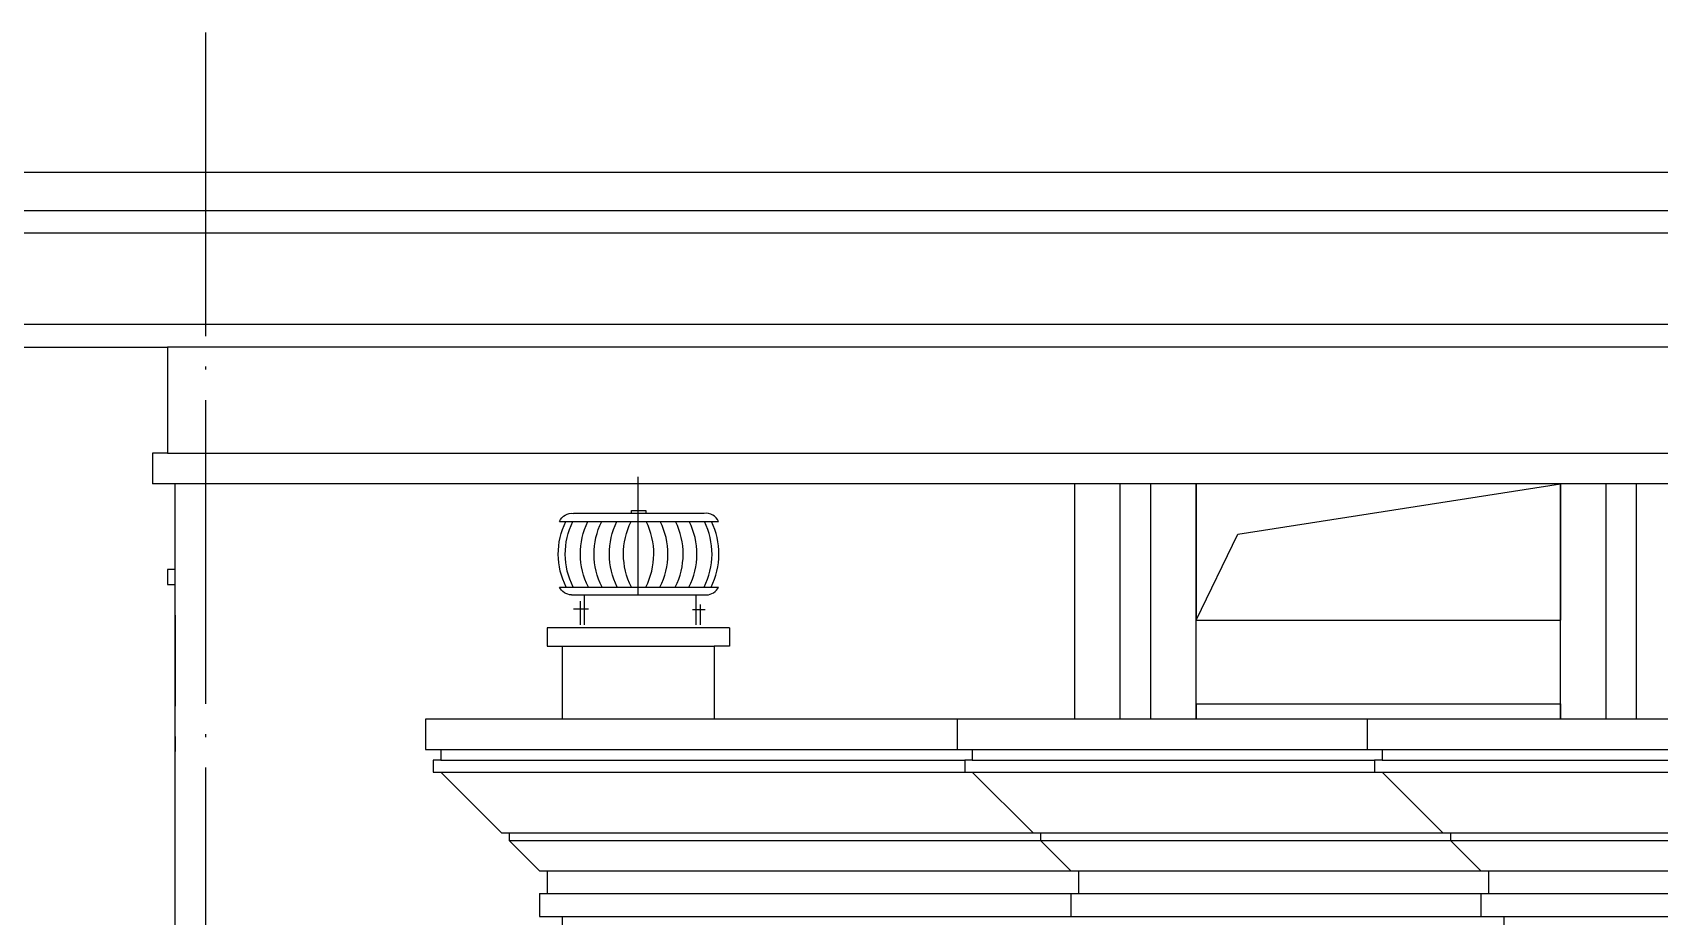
# Model space of a CAD drawing. Extents: x -12446 to 284554, y -295110 to 165007.
# Drawn here: x 126910 to 137625, y -204154 to -198333 of the extents above; entities that cross this region are included whole.
import ezdxf

# ---------------------------------------------------------------- set-up
doc = ezdxf.new("R2010")
doc.units = 0
doc.header["$LTSCALE"] = 1000
doc.linetypes.add('AX-14-E$0$DOTE', pattern=[2.42, 2, -0.2, 0.02, -0.2])
for name, color, linetype in [('A-Anno-Note', 241, 'CONTINUOUS'), ('AX-14-E$0$A-Detl-Medm', 40, 'CONTINUOUS'), ('AX-14-E$0$A-Detl-Thin', 131, 'CONTINUOUS'), ('AX-14-E$0$A-Wall', 2, 'CONTINUOUS'), ('AX-14-E$0$Ax-T-D(ZZ)$0$AX-T-TY$0$AX-D-TY$0$Ax-00-D（2015.09.30yiqian)$0$Ax-00-D01-D04$0$A-Detl-Thin', 131, 'CONTINUOUS'), ('AX-14-E$0$Ax-T-D(ZZ)$0$AX-T-TY$0$AX-D-TY$0$Ax-00-D（2015.09.30yiqian)$0$Ax-00-D01-D04$0$A-Wall', 2, 'CONTINUOUS'), ('AX-14-E$0$Ax-T-D(ZZ)$0$AX-T-TY$0$AX-D-TY$0$Ax-00-D（2015.09.30yiqian)$0$Ax-00-D01-D04$0$A-Wall-Patt', 13, 'CONTINUOUS')]:
    doc.layers.add(name, color=color, linetype=linetype)
doc.layers.add('AX-14-E$0$A-Grid', color=222, linetype='AX-14-E$0$DOTE', plot=False)

# ---------------------------------------------------------------- blocks, each defined once
blk = doc.blocks.new('AX-14-E$0$Ax-T-D(ZZ)$0$AX-T-TY$0$AX-D-TY$0$Ax-00-D（2015.09.30yiqian)$0$Ax-00-D01-D04$0$aweweresyty')
at = {"layer": 'AX-14-E$0$Ax-T-D(ZZ)$0$AX-T-TY$0$AX-D-TY$0$Ax-00-D（2015.09.30yiqian)$0$Ax-00-D01-D04$0$A-Detl-Thin'}
for points in [[(-4, 0), (-4, 622.9)], [(343.9, 429.9), (-344.6, 429.9)], [(-40.1, 429.9), (-40.1, 445.5), (36, 445.5), (36, 429.9)], [(-419.2, 387.6), (418.3, 387.6)], [(-419.5, 40.8), (419.5, 40.8)], [(-356, 0), (356, 0)]]:
    blk.add_lwpolyline(points, dxfattribs=at)
for points in [[(-419.2, 387.6, -0.333588), (-344.6, 429.9, 0.276106)], [(418.5, 387.6, 0.333588), (343.9, 429.9, -0.276106)], [(-383.6, 40.8, -0.235428), (-385.4, 387.6, 1)], [(-346.8, 40.8, -0.235428), (-348.6, 387.6, 1)], [(-266.9, 40.8, -0.235428), (-268.8, 387.6, 1)], [(-194.8, 40.8, -0.235428), (-196.6, 387.6, 1)], [(-114.2, 40.8, -0.235428), (-116.1, 387.6, 1)], [(-39.9, 40.8, -0.235428), (-41.8, 387.6, 1)], [(36.1, 40.8, 0.235428), (38, 387.6, -1)], [(110.5, 40.8, 0.235428), (112.3, 387.6, -1)], [(191, 40.8, 0.235428), (192.9, 387.6, -1)], [(263.2, 40.8, 0.235428), (265, 387.6, -1)], [(343, 40.8, 0.235428), (344.8, 387.6, -1)], [(379.8, 40.8, 0.235428), (381.6, 387.6, -1)], [(-356, 0, -0.266155), (-419.5, 40.8, -1.553488)], [(356, 0, 0.266155), (419.5, 40.8, 1.553488)]]:
    blk.add_lwpolyline(points, format="xyb", dxfattribs=at)
at = {"layer": 'AX-14-E$0$Ax-T-D(ZZ)$0$AX-T-TY$0$AX-D-TY$0$Ax-00-D（2015.09.30yiqian)$0$Ax-00-D01-D04$0$A-Wall'}
for points in [[(-289.2, 0), (-289.2, -157.3)], [(302, -157.3), (302, 0)], [(-266.6, -74.5), (-345.8, -74.5)], [(-308.1, -157.3), (-308.1, -31.9)], [(281.9, -76.7), (348.1, -76.7)], [(323.9, -157.3), (323.9, -49.9)]]:
    blk.add_lwpolyline(points, dxfattribs=at)
blk = doc.blocks.new('AX-14-E$0$A$C355810C5')
at = {"layer": 'AX-14-E$0$A-Detl-Medm'}
for p, q in [((18550, 6765), (0, 6765)), ((150, 6515), (19500, 6515)), ((19350, 6365), (300, 6365)), ((800, 5765), (18850, 5765)), ((17700, 5615), (1850, 5615)), ((1850, 4915), (17700, 4915)), ((17800, 4715), (1750, 4715)), ((8625, 3265), (8625, 3165)), ((8625, 3265), (11025, 3265)), ((11025, 3265), (11025, 3165)), ((7050, 3165), (3550, 3165)), ((3550, 3165), (3550, 2965)), ((9750, 3165), (7050, 3165)), ((7050, 3165), (7050, 2965)), ((16950, 3165), (9750, 3165)), ((9750, 3165), (9750, 2965)), ((3550, 2965), (3650, 2965)), ((3650, 2965), (7050, 2965)), ((3650, 2895), (7100, 2895)), ((7050, 2965), (7150, 2965)), ((7150, 2965), (9750, 2965)), ((7150, 2895), (9800, 2895)), ((9750, 2965), (9850, 2965)), ((9850, 2965), (16950, 2965)), ((9850, 2895), (16950, 2895)), ((3650, 2815), (7100, 2815)), ((7150, 2815), (9800, 2815)), ((9850, 2815), (16950, 2815)), ((4100, 2415), (7550, 2415)), ((4100, 2365), (7600, 2365)), ((7600, 2415), (10250, 2415)), ((7600, 2365), (10300, 2365)), ((10300, 2415), (16950, 2415)), ((10300, 2365), (16950, 2365)), ((4350, 2165), (7800, 2165)), ((7800, 2165), (10500, 2165)), ((10500, 2165), (16950, 2165)), ((4300, 2015), (7850, 2015)), ((4300, 2015), (4300, 1865)), ((7800, 2015), (10500, 2015)), ((7800, 2015), (7800, 1865)), ((10500, 2015), (16950, 2015)), ((10500, 2015), (10500, 1865)), ((4450, 1865), (10500, 1865)), ((10500, 1865), (16950, 1865))]:
    blk.add_line(p, q, dxfattribs=at)
for points in [[(0, 6765), (0, 6515), (150, 6515), (150, 6365), (300, 6365), (800, 5765), (800, 5615), (1850, 5615), (1850, 4915), (1750, 4915), (1750, 4715)], [(3650, 2965), (3650, 2895), (3600, 2895), (3600, 2815), (3650, 2815), (4050, 2415), (4100, 2415), (4100, 2365), (4300, 2165), (4350, 2165), (4350, 2015)], [(3600, 2895), (3600, 2815), (3650, 2815), (4050, 2415), (4100, 2415), (4100, 2365), (4300, 2165), (4350, 2165), (4350, 2015)], [(7150, 2965), (7150, 2895), (7100, 2895), (7100, 2815), (7150, 2815), (7550, 2415), (7600, 2415), (7600, 2365), (7800, 2165), (7850, 2165), (7850, 2015)], [(7100, 2895), (7100, 2815), (7150, 2815), (7550, 2415), (7600, 2415), (7600, 2365), (7800, 2165), (7850, 2165), (7850, 2015)], [(9850, 2965), (9850, 2895), (9800, 2895), (9800, 2815), (9850, 2815), (10250, 2415), (10300, 2415), (10300, 2365), (10500, 2165), (10550, 2165), (10550, 2015)], [(9800, 2895), (9800, 2815), (9850, 2815), (10250, 2415), (10300, 2415), (10300, 2365), (10500, 2165), (10550, 2165), (10550, 2015)]]:
    blk.add_lwpolyline(points, dxfattribs=at)
at = {"layer": 'AX-14-E$0$A-Detl-Thin'}
for p, q in [((1900, 165), (1900, 4715)), ((7825, 3165), (7825, 4715)), ((8125, 3165), (8125, 4715)), ((8325, 3165), (8325, 4715)), ((8625, 4715), (8625, 3815)), ((8625, 4715), (8625, 3815)), ((8625, 3165), (8625, 4715)), ((8898, 4382), (11025, 4715)), ((11025, 4715), (11025, 3815)), ((11025, 3165), (11025, 4715)), ((11325, 3165), (11325, 4715)), ((11525, 3165), (11525, 4715)), ((5325, 4464), (4575, 4464)), ((8625, 3815), (8898, 4382)), ((5551, 3765), (4350, 3765)), ((8625, 3815), (11025, 3815)), ((4350, 3645), (5450, 3645)), ((10650, 1865), (10650, 0))]:
    blk.add_line(p, q, dxfattribs=at)
for points in [[(4350, 3765), (4350, 3645), (4450, 3645), (4450, 3165)], [(5551, 3765), (5551, 3645), (5450, 3645), (5450, 3165)], [(4300, 1865), (4450, 1865), (4450, 0)]]:
    blk.add_lwpolyline(points, dxfattribs=at)
at = {"layer": 'AX-14-E$0$A-Wall'}
for p, q in [((1900, 4150), (1850, 4150)), ((1850, 4150), (1850, 4050)), ((1850, 4050), (1900, 4050)), ((1900, 3850), (1900, 3250)), ((1900, 3050), (1900, 2950))]:
    blk.add_line(p, q, dxfattribs=at)
at = {"layer": 'AX-14-E$0$Ax-T-D(ZZ)$0$AX-T-TY$0$AX-D-TY$0$Ax-00-D（2015.09.30yiqian)$0$Ax-00-D01-D04$0$A-Wall-Patt', "xscale": 1.25, "yscale": 1.25, "zscale": 1.25}
blk.add_blockref('AX-14-E$0$Ax-T-D(ZZ)$0$AX-T-TY$0$AX-D-TY$0$Ax-00-D（2015.09.30yiqian)$0$Ax-00-D01-D04$0$aweweresyty', (4955, 3982), dxfattribs=at)
blk = doc.blocks.new('AX-14-E')
at = {"layer": 'AX-14-E$0$A-Grid'}
blk.add_line((128049, -198333), (128049, -263856), dxfattribs=at)
at = {"layer": 'AX-14-E$0$A-Detl-Thin'}
blk.add_blockref('AX-14-E$0$A$C355810C5', (125949, -206019), dxfattribs=at)

msp = doc.modelspace()

# ---------------------------------------------------------------- block references
at = {"layer": 'A-Anno-Note'}
msp.add_blockref('AX-14-E', (0, 0), dxfattribs=at)

doc.saveas('drawing.dxf')
